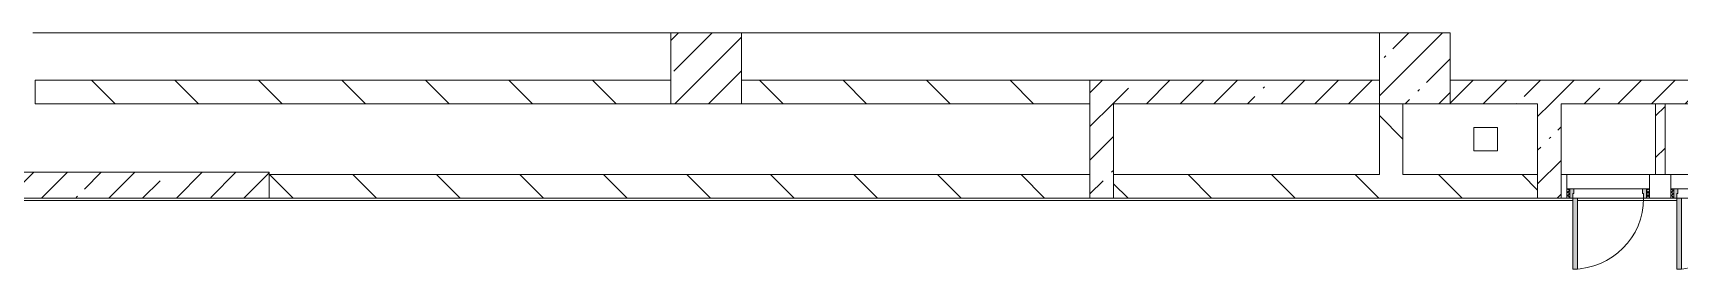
# Model space of a CAD drawing. Header units: millimetres. Extents: x 81382 to 274816, y -8553 to 29000.
# Drawn here: x 190566 to 204504, y 10300 to 12300 of the extents above; entities that cross this region are included whole.
import ezdxf

# ---------------------------------------------------------------- set-up
doc = ezdxf.new("R2010")
doc.units = ezdxf.units.MM
for name, color, linetype, lineweight, true_color in [('A-DOOR-5', 7, 'Continuous', 5, 0xe2e2e2), ('A-DOOR-6', 7, 'Continuous', 5, 0xaaaaaa), ('A-DOOR-FRAM-4', 7, 'Continuous', 5, 0xe2e2e2), ('A-DOOR-FRAM-6', 7, 'Continuous', 5, 0xaaaaaa), ('A-FLOR-2', 7, 'Continuous', 5, 0xaaaaaa)]:
    doc.layers.add(name, color=color, linetype=linetype, lineweight=lineweight, true_color=true_color)
for name, color, linetype, lineweight in [('A-WALL', 7, 'Continuous', 9), ('I-WALL-2', 7, 'Continuous', 5), ('S-COLS-1', 7, 'Continuous', 5)]:
    doc.layers.add(name, color=color, linetype=linetype, lineweight=lineweight)
pattern_1 = [(135, (147806.5, 0), (-353.5534, -353.5534), [])]
pattern_2 = [(45, (147806.5, 0), (-285.1231, 285.1231), []), (45, (148091.6, 0), (-285.1231, 285.1231), [504.031, -100.806, 16.764, -84.042])]

# ---------------------------------------------------------------- blocks, each defined once
blk = doc.blocks.new('BSC_Колонна _Прямоугольная - 600х600-23205375-3_6_3_птичка')
at = {"layer": 'S-COLS-1'}
h = blk.add_hatch(dxfattribs=at)
h.set_pattern_fill('FP_69', color=256, style=0, pattern_type=2)
h.set_pattern_definition([(45, (-54460, -12000), (-285.123, 285.123), []), (45, (-54174.88, -12000), (-285.123, 285.123), [504.031, -100.806, 16.764, -84.042])])
h.paths.add_polyline_path([(-300, -300), (300, -300), (300, 300), (-300, 300), (-300, 166)])
for p, q in [((300, 300), (-300, 300)), ((-300, 300), (-300, -300)), ((300, -300), (300, 300)), ((-300, -300), (300, -300))]:
    blk.add_line(p, q, dxfattribs=at)
blk = doc.blocks.new('110_Дверь_СКБ_1Ст - д-18 700x2100h_Технический шкаф ЭОМ и СС-V120-3_6_3_птичка')
at = {"layer": 'A-DOOR-5'}
h = blk.add_hatch(color=256, dxfattribs=at)
h.paths.add_polyline_path([(337.5, 100), (312.5, 100), (312.5, 60), (302.5, 60), (302.5, 20), (337.5, 20)])
h.paths.add_polyline_path([(-312.5, 100), (-312.5, 20), (-277.5, 20), (-277.5, 60), (-287.5, 60), (-287.5, 100)])
at = {"layer": 'A-DOOR-6'}
h = blk.add_hatch(dxfattribs=at)
h.set_pattern_fill('FP_20', color=256, style=0, pattern_type=2)
h.set_pattern_definition([(135, (1951.41, 164.685), (-14.14214, -14.14214), []), (225, (1951.41, 164.685), (14.14214, -14.14214), [])])
h.paths.add_polyline_path([(362.5, 100), (337.5, 100), (337.5, 20), (362.5, 20)])
at = {"layer": 'A-DOOR-FRAM-4'}
blk.add_hatch(color=256, dxfattribs=at).paths.add_polyline_path([(272.5, 700), (272.5, 100), (312.5, 100), (312.5, 700)])
at = {"layer": 'A-DOOR-FRAM-6'}
h = blk.add_hatch(dxfattribs=at)
h.set_pattern_fill('FP_21', color=256, style=0, pattern_type=2)
h.set_pattern_definition([(45, (-171.384, 164.685), (-14.1421, 14.1421), []), (135, (-171.384, 164.685), (-14.1421, -14.1421), [])])
h.paths.add_polyline_path([(-312.5, 100), (-337.5, 100), (-337.5, 20), (-312.5, 20)])
at = {"layer": 'A-DOOR-6'}
for p, q in [((312.5, 700), (272.5, 700)), ((272.5, 700), (272.5, 100)), ((312.5, 100), (312.5, 700)), ((272.5, 100), (312.5, 100))]:
    blk.add_line(p, q, dxfattribs=at)
blk.add_arc((312.5, 100), 600, 90, 180, dxfattribs=at)
at = {"layer": 'A-DOOR-FRAM-6'}
for p, q in [((-312.5, 100), (-337.5, 100)), ((-337.5, 100), (-337.5, 20)), ((-337.5, 20), (-312.5, 20)), ((-287.5, 100), (-312.5, 100)), ((-312.5, 100), (-312.5, 20)), ((-312.5, 20), (-312.5, 100)), ((-312.5, 20), (-277.5, 20)), ((-287.5, 60), (-287.5, 100)), ((-287.5, 100), (272.5, 100)), ((-277.5, 60), (-287.5, 60)), ((-277.5, 20), (-277.5, 60)), ((302.5, 20), (-277.5, 20)), ((312.5, 60), (302.5, 60)), ((302.5, 60), (302.5, 20)), ((302.5, 20), (337.5, 20)), ((312.5, 100), (312.5, 60)), ((337.5, 100), (312.5, 100)), ((337.5, 20), (337.5, 100)), ((362.5, 100), (337.5, 100)), ((337.5, 100), (337.5, 20)), ((337.5, 20), (362.5, 20)), ((362.5, 20), (362.5, 100))]:
    blk.add_line(p, q, dxfattribs=at)

msp = doc.modelspace()

# ---------------------------------------------------------------- hatches: boundary and pattern name
at = {"layer": 'I-WALL-2'}
h = msp.add_hatch(dxfattribs=at)
h.set_pattern_fill('FP_66', color=256, style=0, pattern_type=2)
h.set_pattern_definition(pattern_1)
h.paths.add_polyline_path([(199516.5, 11700), (199516.5, 11900), (196566.5, 11900), (196566.5, 11700)])
h.paths.add_polyline_path([(195966.5, 11700), (195966.5, 11900), (190586.5, 11900), (190586.5, 11700), (192524.8, 11700)])
h = msp.add_hatch(dxfattribs=at)
h.set_pattern_fill('FP_63', color=256, style=0, pattern_type=2)
h.set_pattern_definition(pattern_2)
h.paths.add_polyline_path([(199847.5, 11700), (201966.5, 11700), (201966.5, 11900), (199516.5, 11900), (199516.5, 11700), (199716.5, 11700)])
h = msp.add_hatch(dxfattribs=at)
h.set_pattern_fill('FP_63', color=256, style=0, pattern_type=2)
h.set_pattern_definition(pattern_2)
h.paths.add_polyline_path([(211066.5, 11700), (213966.5, 11700), (213966.5, 11900), (208566.5, 11900), (208566.5, 11700), (210986.5, 11700)])
h.paths.add_polyline_path([(202593.5, 11700), (207966.5, 11700), (207966.5, 11900), (202566.5, 11900), (202566.5, 11700)])
h = msp.add_hatch(dxfattribs=at)
h.set_pattern_fill('FP_63', color=256, style=0, pattern_type=2)
h.set_pattern_definition(pattern_2)
h.paths.add_polyline_path([(199716.5, 10900), (199716.5, 11700), (199516.5, 11700), (199516.5, 10900)])
h = msp.add_hatch(dxfattribs=at)
h.set_pattern_fill('FP_66', color=256, style=0, pattern_type=2)
h.set_pattern_definition(pattern_1)
h.paths.add_polyline_path([(202166.5, 11100), (202166.5, 11700), (201966.5, 11700), (201966.5, 11100)])
h = msp.add_hatch(dxfattribs=at)
h.set_pattern_fill('FP_63', color=256, style=0, pattern_type=2)
h.set_pattern_definition(pattern_2)
h.paths.add_polyline_path([(203506.5, 10900), (203506.5, 11700), (203306.5, 11700), (203306.5, 10900)])
h = msp.add_hatch(dxfattribs=at)
h.set_pattern_fill('FP_68', color=256, style=0, pattern_type=2)
h.set_pattern_definition([(45, (147806.5, 0), (-176.7767, 176.7767), [])])
h.paths.add_polyline_path([(204385.7, 11100), (204385.7, 11700), (204305.7, 11700), (204305.7, 11100)])
h = msp.add_hatch(dxfattribs=at)
h.set_pattern_fill('FP_63', color=256, style=0, pattern_type=2)
h.set_pattern_definition(pattern_2)
h.paths.add_polyline_path([(192566.5, 10900), (192566.5, 11120), (190186.5, 11120), (190186.5, 10900), (192524.8, 10900)])
h = msp.add_hatch(dxfattribs=at)
h.set_pattern_fill('FP_66', color=256, style=0, pattern_type=2)
h.set_pattern_definition(pattern_1)
h.paths.add_polyline_path([(207146.5, 10900), (208966.5, 10900), (208966.5, 11100), (207146.5, 11100), (207146.5, 11072.6)])
h.paths.add_polyline_path([(206894.3, 10900), (206946.5, 10900), (206946.5, 11100), (206894.3, 11100), (206894.3, 10980)])
h.paths.add_polyline_path([(206194.3, 10900), (206194.3, 11100), (206014.3, 11100), (206014.3, 10900)])
h.paths.add_polyline_path([(205314.3, 10900), (205314.3, 11100), (205134.3, 11100), (205134.3, 10900)])
h.paths.add_polyline_path([(203306.5, 10900), (203306.5, 11100), (199716.5, 11100), (199716.5, 10900), (199847.5, 10900)])
h.paths.add_polyline_path([(203506.5, 10900), (203554.3, 10900), (203554.3, 11100), (203506.5, 11100), (203506.5, 11072.6)])
h.paths.add_polyline_path([(204254.3, 10900), (204434.3, 10900), (204434.3, 11100), (204254.3, 11100), (204254.3, 10980)])
h.paths.add_polyline_path([(196186.2, 10900), (199516.5, 10900), (199516.5, 11100), (192566.5, 11100), (192566.5, 10900)])
at = {"layer": 'S-COLS-1'}
h = msp.add_hatch(dxfattribs=at)
h.set_pattern_fill('FP_63', color=256, style=0, pattern_type=2)
h.set_pattern_definition(pattern_2)
h.paths.add_polyline_path([(196566.5, 11700), (196566.5, 12300), (195966.5, 12300), (195966.5, 11700), (196186.2, 11700)])

# ---------------------------------------------------------------- linework, layer by layer
at = {"layer": 'A-FLOR-2'}
for p, q in [((195966.5, 12300), (190566.5, 12300)), ((201966.5, 12300), (196566.5, 12300)), ((202766.5, 11500), (202966.5, 11500)), ((202766.5, 11300), (202766.5, 11500)), ((202966.5, 11500), (202966.5, 11300)), ((202966.5, 11300), (202766.5, 11300)), ((203604.3, 10880), (190206.5, 10880)), ((204484.3, 10880), (203644.3, 10880))]:
    msp.add_line(p, q, dxfattribs=at)
at = {"layer": 'A-WALL'}
for p, q in [((199516.5, 11700), (199516.5, 11900)), ((204385.7, 11700), (204305.7, 11700)), ((199516.5, 10900), (199516.5, 11100)), ((199716.5, 10900), (199716.5, 11100)), ((203306.5, 10900), (203306.5, 11100)), ((203506.5, 10900), (203506.5, 11100)), ((204305.7, 11100), (204385.7, 11100))]:
    msp.add_line(p, q, dxfattribs=at)
at = {"layer": 'I-WALL-2'}
for p, q in [((195966.5, 11900), (190586.5, 11900)), ((190586.5, 11900), (190586.5, 11700)), ((195966.5, 11700), (195966.5, 11900)), ((201966.5, 11900), (196566.5, 11900)), ((196566.5, 11900), (196566.5, 11700)), ((207966.5, 11900), (202566.5, 11900)), ((190586.5, 11700), (195966.5, 11700)), ((196566.5, 11700), (199516.5, 11700)), ((199516.5, 11700), (199516.5, 11100)), ((199716.5, 11100), (199716.5, 11700)), ((199716.5, 11700), (201966.5, 11700)), ((201966.5, 11700), (201966.5, 11100)), ((202166.5, 11100), (202166.5, 11700)), ((202566.5, 11700), (203306.5, 11700)), ((203306.5, 11700), (203306.5, 11100)), ((203506.5, 11100), (203506.5, 11700)), ((203506.5, 11700), (204305.7, 11700)), ((204305.7, 11700), (204305.7, 11100)), ((204385.7, 11100), (204385.7, 11700)), ((204385.7, 11700), (205185.7, 11700)), ((192566.5, 11120), (190186.5, 11120)), ((192566.5, 10900), (192566.5, 11120)), ((199516.5, 11100), (192566.5, 11100)), ((201966.5, 11100), (199716.5, 11100)), ((203306.5, 11100), (202166.5, 11100)), ((203506.5, 11100), (204305.7, 11100)), ((203554.3, 10980), (203554.3, 11100)), ((204254.3, 11100), (204254.3, 10980)), ((204385.7, 11100), (205185.7, 11100)), ((204434.3, 10980), (204434.3, 11100)), ((190186.5, 10900), (203554.3, 10900)), ((204254.3, 10900), (204434.3, 10900))]:
    msp.add_line(p, q, dxfattribs=at)
at = {"layer": 'S-COLS-1'}
for p, q in [((196566.5, 12300), (195966.5, 12300)), ((195966.5, 12300), (195966.5, 11900)), ((196566.5, 11900), (196566.5, 12300)), ((195966.5, 11900), (195966.5, 11700)), ((196566.5, 11700), (196566.5, 11900)), ((195966.5, 11700), (196566.5, 11700))]:
    msp.add_line(p, q, dxfattribs=at)

# ---------------------------------------------------------------- block references
at = {"layer": 'A-DOOR-6', "rotation": 180}
for p in [(203916.8, 11000), (204796.8, 11000)]:
    msp.add_blockref('110_Дверь_СКБ_1Ст - д-18 700x2100h_Технический шкаф ЭОМ и СС-V120-3_6_3_птичка', p, dxfattribs=at)
at = {"layer": 'S-COLS-1'}
msp.add_blockref('BSC_Колонна _Прямоугольная - 600х600-23205375-3_6_3_птичка', (202266.5, 12000), dxfattribs=at)

doc.saveas('drawing.dxf')
